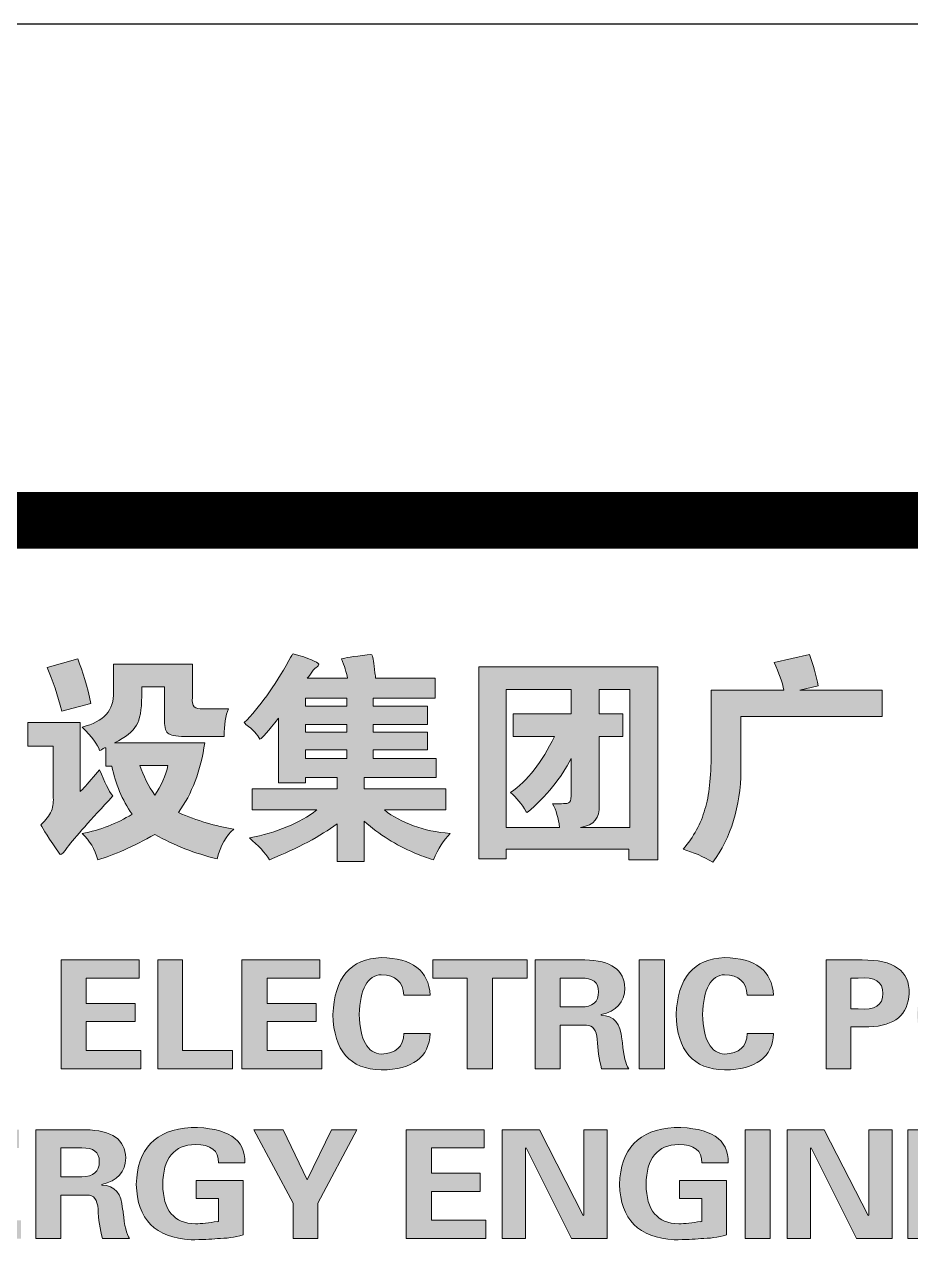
# Model space of a CAD drawing. Extents: x -59142 to 322364, y -122476 to 91021.
# Drawn here: x 11168 to 12419, y -118467 to -116751 of the extents above; entities that cross this region are included whole.
import ezdxf
from ezdxf.enums import TextEntityAlignment as Align

# ---------------------------------------------------------------- set-up
doc = ezdxf.new("R2010")
doc.units = 0
doc.header["$LTSCALE"] = 1000
doc.header["$MEASUREMENT"] = 0
doc.layers.add('Version', color=7, linetype='Continuous')
doc.styles.add('TK', font='GEDITXT.SHX', dxfattribs={"width": 0.85, "height": 3.5, "bigfont": 'DXT.SHX'})

# ---------------------------------------------------------------- blocks, each defined once
blk = doc.blocks.new('GEDI_TQ_2012')
at = {"color": 2, "const_width": 0.8}
blk.add_lwpolyline([(-180, 40), (0, 40)], dxfattribs=at)
blk = doc.blocks.new('GEDI_Version_2012')
at = {"layer": 'Version', "color": 2}
for p, q in [((0, 7), (-180, 7)), ((0, 0), (-180, 0))]:
    blk.add_line(p, q, dxfattribs=at)
blk = doc.blocks.new('LOGO_CEEC_2014')
h = blk.add_hatch(color=256)
edge = h.paths.add_edge_path(flags=16)
edge.add_spline(control_points=[(48.195, 8.539), (48.245, 8.391), (48.315, 8.251), (48.405, 8.12), (48.496, 8.251), (48.558, 8.391), (48.591, 8.539), (48.591, 8.539), (48.195, 8.539), (48.195, 8.539)], knot_values=[0, 0, 0, 0, 1, 1, 1, 2, 2, 2, 3, 3, 3, 3], degree=3, periodic=0)
edge = h.paths.add_edge_path()
edge.add_spline(control_points=[(47.713, 8.527), (47.713, 8.527), (47.713, 8.786), (47.713, 8.786), (47.713, 8.794), (47.692, 8.786), (47.651, 8.761), (47.659, 8.761), (47.651, 8.757), (47.626, 8.749), (47.601, 8.831), (47.519, 8.942), (47.379, 9.081), (47.684, 9.155), (47.832, 9.319), (47.824, 9.574), (47.824, 9.574), (47.824, 9.968), (47.824, 9.968), (47.824, 9.968), (48.938, 9.968), (48.938, 9.968), (48.938, 9.968), (48.938, 9.5), (48.938, 9.5), (48.921, 9.377), (48.97, 9.324), (49.086, 9.34), (49.086, 9.34), (49.445, 9.34), (49.445, 9.34), (49.403, 9.242), (49.383, 9.11), (49.383, 8.946), (49.383, 8.946), (48.876, 8.946), (48.876, 8.946), (48.735, 8.946), (48.645, 8.958), (48.603, 8.983), (48.562, 9.007), (48.541, 9.069), (48.541, 9.168), (48.541, 9.168), (48.541, 9.648), (48.541, 9.648), (48.541, 9.648), (48.22, 9.648), (48.22, 9.648), (48.22, 9.648), (48.22, 9.512), (48.22, 9.512), (48.22, 9.324), (48.195, 9.188), (48.146, 9.106), (48.096, 9.015), (47.993, 8.934), (47.836, 8.86), (47.836, 8.86), (49.111, 8.86), (49.111, 8.86), (49.053, 8.465), (48.929, 8.137), (48.739, 7.874), (49.003, 7.759), (49.263, 7.681), (49.519, 7.64), (49.412, 7.549), (49.333, 7.41), (49.284, 7.221), (48.97, 7.295), (48.678, 7.41), (48.405, 7.566), (48.1, 7.393), (47.832, 7.274), (47.601, 7.208), (47.56, 7.356), (47.486, 7.479), (47.379, 7.578), (47.634, 7.627), (47.869, 7.718), (48.084, 7.849), (47.944, 8.054), (47.849, 8.28), (47.799, 8.527), (47.799, 8.527), (47.713, 8.527), (47.713, 8.527)], knot_values=[0, 0, 0, 0, 1, 1, 1, 2, 2, 2, 3, 3, 3, 4, 4, 4, 5, 5, 5, 6, 6, 6, 7, 7, 7, 8, 8, 8, 9, 9, 9, 10, 10, 10, 11, 11, 11, 12, 12, 12, 13, 13, 13, 14, 14, 14, 15, 15, 15, 16, 16, 16, 17, 17, 17, 18, 18, 18, 19, 19, 19, 20, 20, 20, 21, 21, 21, 22, 22, 22, 23, 23, 23, 24, 24, 24, 25, 25, 25, 26, 26, 26, 27, 27, 27, 28, 28, 28, 29, 29, 29, 29], degree=3, periodic=0)
edge = h.paths.add_edge_path()
edge.add_spline(control_points=[(47.317, 10.042), (47.391, 9.862), (47.453, 9.652), (47.502, 9.414), (47.502, 9.414), (47.094, 9.303), (47.094, 9.303), (47.036, 9.533), (46.966, 9.738), (46.884, 9.919), (46.884, 9.919), (47.317, 10.042), (47.317, 10.042)], knot_values=[0, 0, 0, 0, 1, 1, 1, 2, 2, 2, 3, 3, 3, 4, 4, 4, 4], degree=3, periodic=0)
edge = h.paths.add_edge_path()
edge.add_spline(control_points=[(46.97, 8.81), (46.97, 8.81), (46.612, 8.81), (46.612, 8.81), (46.612, 8.81), (46.612, 9.143), (46.612, 9.143), (46.612, 9.143), (47.354, 9.143), (47.354, 9.143), (47.354, 9.143), (47.354, 8.17), (47.354, 8.17), (47.387, 8.202), (47.449, 8.272), (47.539, 8.379), (47.539, 8.379), (47.626, 8.478), (47.626, 8.478), (47.692, 8.305), (47.754, 8.182), (47.812, 8.108), (47.498, 7.771), (47.284, 7.529), (47.168, 7.381), (47.127, 7.315), (47.094, 7.282), (47.069, 7.282), (46.913, 7.504), (46.822, 7.644), (46.797, 7.701), (46.797, 7.701), (46.81, 7.714), (46.81, 7.714), (46.867, 7.763), (46.913, 7.825), (46.946, 7.898), (46.97, 7.964), (46.979, 8.034), (46.97, 8.108), (46.97, 8.108), (46.97, 8.81), (46.97, 8.81)], knot_values=[0, 0, 0, 0, 1, 1, 1, 2, 2, 2, 3, 3, 3, 4, 4, 4, 5, 5, 5, 6, 6, 6, 7, 7, 7, 8, 8, 8, 9, 9, 9, 10, 10, 10, 11, 11, 11, 12, 12, 12, 13, 13, 13, 14, 14, 14, 14], degree=3, periodic=0)
h = blk.add_hatch(color=256)
h.paths.add_polyline_path([(50.532, 8.638), (51.114, 8.638), (51.114, 8.761), (50.532, 8.761)], flags=16)
h.paths.add_polyline_path([(51.114, 9.118), (50.532, 9.118), (50.532, 9.007), (51.114, 9.007)], flags=16)
h.paths.add_polyline_path([(51.114, 9.377), (51.114, 9.488), (50.532, 9.488), (50.532, 9.377)], flags=16)
edge = h.paths.add_edge_path()
edge.add_spline(control_points=[(51.126, 9.771), (51.109, 9.853), (51.08, 9.944), (51.039, 10.042), (51.048, 10.051), (51.146, 10.067), (51.336, 10.092), (51.435, 10.108), (51.48, 10.108), (51.472, 10.092), (51.489, 10.067), (51.501, 9.985), (51.509, 9.845), (51.518, 9.812), (51.522, 9.788), (51.522, 9.771), (51.522, 9.771), (52.363, 9.771), (52.363, 9.771), (52.363, 9.771), (52.363, 9.488), (52.363, 9.488), (52.363, 9.488), (51.485, 9.488), (51.485, 9.488), (51.485, 9.488), (51.485, 9.377), (51.485, 9.377), (51.485, 9.377), (52.252, 9.377), (52.252, 9.377), (52.252, 9.377), (52.252, 9.118), (52.252, 9.118), (52.252, 9.118), (51.485, 9.118), (51.485, 9.118), (51.485, 9.118), (51.485, 9.007), (51.485, 9.007), (51.485, 9.007), (52.252, 9.007), (52.252, 9.007), (52.252, 9.007), (52.252, 8.761), (52.252, 8.761), (52.252, 8.761), (51.485, 8.761), (51.485, 8.761), (51.485, 8.761), (51.485, 8.638), (51.485, 8.638), (51.485, 8.638), (52.376, 8.638), (52.376, 8.638), (52.376, 8.638), (52.376, 8.367), (52.376, 8.367), (52.376, 8.367), (51.361, 8.367), (51.361, 8.367), (51.361, 8.367), (51.361, 8.207), (51.361, 8.207), (51.361, 8.207), (52.512, 8.207), (52.512, 8.207), (52.512, 8.207), (52.512, 7.911), (52.512, 7.911), (52.512, 7.911), (51.645, 7.911), (51.645, 7.911), (51.885, 7.722), (52.194, 7.611), (52.574, 7.578), (52.483, 7.488), (52.404, 7.364), (52.338, 7.208), (52.247, 7.233), (52.157, 7.266), (52.066, 7.307), (51.811, 7.414), (51.575, 7.561), (51.361, 7.751), (51.361, 7.751), (51.361, 7.184), (51.361, 7.184), (51.361, 7.184), (50.977, 7.184), (50.977, 7.184), (50.977, 7.184), (50.977, 7.714), (50.977, 7.714), (50.746, 7.541), (50.429, 7.373), (50.025, 7.208), (49.959, 7.307), (49.864, 7.41), (49.74, 7.516), (50.128, 7.59), (50.446, 7.722), (50.693, 7.911), (50.693, 7.911), (49.778, 7.911), (49.778, 7.911), (49.778, 7.911), (49.778, 8.207), (49.778, 8.207), (49.778, 8.207), (50.977, 8.207), (50.977, 8.207), (50.977, 8.207), (50.977, 8.367), (50.977, 8.367), (50.977, 8.367), (50.532, 8.367), (50.532, 8.367), (50.532, 8.367), (50.532, 8.293), (50.532, 8.293), (50.532, 8.293), (50.149, 8.293), (50.149, 8.293), (50.149, 8.293), (50.149, 9.205), (50.149, 9.205), (50.008, 9.024), (49.922, 8.925), (49.889, 8.909), (49.856, 8.974), (49.79, 9.044), (49.691, 9.118), (49.683, 9.126), (49.674, 9.135), (49.666, 9.143), (49.881, 9.356), (50.091, 9.648), (50.297, 10.018), (50.33, 10.083), (50.351, 10.116), (50.359, 10.116), (50.582, 10.051), (50.701, 10.001), (50.718, 9.968), (50.718, 9.952), (50.705, 9.936), (50.681, 9.919), (50.656, 9.903), (50.639, 9.886), (50.631, 9.87), (50.606, 9.829), (50.582, 9.796), (50.557, 9.771), (50.557, 9.771), (51.126, 9.771), (51.126, 9.771)], knot_values=[0, 0, 0, 0, 1, 1, 1, 2, 2, 2, 3, 3, 3, 4, 4, 4, 5, 5, 5, 6, 6, 6, 7, 7, 7, 8, 8, 8, 9, 9, 9, 10, 10, 10, 11, 11, 11, 12, 12, 12, 13, 13, 13, 14, 14, 14, 15, 15, 15, 16, 16, 16, 17, 17, 17, 18, 18, 18, 19, 19, 19, 20, 20, 20, 21, 21, 21, 22, 22, 22, 23, 23, 23, 24, 24, 24, 25, 25, 25, 26, 26, 26, 27, 27, 27, 28, 28, 28, 29, 29, 29, 30, 30, 30, 31, 31, 31, 32, 32, 32, 33, 33, 33, 34, 34, 34, 35, 35, 35, 36, 36, 36, 37, 37, 37, 38, 38, 38, 39, 39, 39, 40, 40, 40, 41, 41, 41, 42, 42, 42, 43, 43, 43, 44, 44, 44, 45, 45, 45, 46, 46, 46, 47, 47, 47, 48, 48, 48, 49, 49, 49, 50, 50, 50, 51, 51, 51, 52, 52, 52, 52], degree=3, periodic=0)
h = blk.add_hatch(color=256)
edge = h.paths.add_edge_path()
edge.add_spline(control_points=[(57.643, 10.104), (57.701, 9.956), (57.742, 9.808), (57.766, 9.66), (57.766, 9.66), (57.507, 9.599), (57.507, 9.599), (57.507, 9.599), (58.67, 9.599), (58.67, 9.599), (58.67, 9.599), (58.67, 9.229), (58.67, 9.229), (58.67, 9.229), (56.678, 9.229), (56.678, 9.229), (56.678, 9.229), (56.678, 8.465), (56.678, 8.465), (56.67, 7.956), (56.538, 7.524), (56.282, 7.171), (56.142, 7.254), (56.002, 7.315), (55.861, 7.356), (56.01, 7.529), (56.113, 7.718), (56.17, 7.923), (56.228, 8.112), (56.257, 8.371), (56.257, 8.699), (56.257, 8.699), (56.257, 9.599), (56.257, 9.599), (56.257, 9.599), (57.284, 9.599), (57.284, 9.599), (57.259, 9.714), (57.214, 9.845), (57.148, 9.993), (57.148, 9.993), (57.643, 10.104), (57.643, 10.104)], knot_values=[0, 0, 0, 0, 1, 1, 1, 2, 2, 2, 3, 3, 3, 4, 4, 4, 5, 5, 5, 6, 6, 6, 7, 7, 7, 8, 8, 8, 9, 9, 9, 10, 10, 10, 11, 11, 11, 12, 12, 12, 13, 13, 13, 14, 14, 14, 14], degree=3, periodic=0)
h = blk.add_hatch(color=256)
edge = h.paths.add_edge_path(flags=16)
edge.add_spline(control_points=[(54.675, 9.611), (54.675, 9.611), (54.675, 9.266), (54.675, 9.266), (54.675, 9.266), (55.009, 9.266), (55.009, 9.266), (55.009, 9.266), (55.009, 8.946), (55.009, 8.946), (55.009, 8.946), (54.675, 8.946), (54.675, 8.946), (54.675, 8.946), (54.675, 7.972), (54.675, 7.972), (54.691, 7.8), (54.605, 7.697), (54.415, 7.664), (54.415, 7.664), (55.108, 7.664), (55.108, 7.664), (55.108, 7.664), (55.108, 9.611), (55.108, 9.611), (55.108, 9.611), (54.675, 9.611), (54.675, 9.611)], knot_values=[0, 0, 0, 0, 1, 1, 1, 2, 2, 2, 3, 3, 3, 4, 4, 4, 5, 5, 5, 6, 6, 6, 7, 7, 7, 8, 8, 8, 9, 9, 9, 9], degree=3, periodic=0)
edge = h.paths.add_edge_path(flags=16)
edge.add_spline(control_points=[(54.279, 9.266), (54.279, 9.266), (54.279, 9.611), (54.279, 9.611), (54.279, 9.611), (53.364, 9.611), (53.364, 9.611), (53.364, 9.611), (53.364, 7.664), (53.364, 7.664), (53.364, 7.664), (54.118, 7.664), (54.118, 7.664), (54.102, 7.796), (54.069, 7.906), (54.019, 7.997), (54.151, 7.997), (54.226, 8.001), (54.242, 8.009), (54.267, 8.017), (54.279, 8.05), (54.279, 8.108), (54.279, 8.108), (54.279, 8.638), (54.279, 8.638), (54.139, 8.359), (53.933, 8.104), (53.661, 7.874), (53.661, 7.874), (53.648, 7.886), (53.648, 7.886), (53.582, 7.993), (53.508, 8.083), (53.426, 8.157), (53.665, 8.322), (53.871, 8.584), (54.044, 8.946), (54.044, 8.946), (53.463, 8.946), (53.463, 8.946), (53.463, 8.946), (53.463, 9.266), (53.463, 9.266), (53.463, 9.266), (54.279, 9.266), (54.279, 9.266)], knot_values=[0, 0, 0, 0, 1, 1, 1, 2, 2, 2, 3, 3, 3, 4, 4, 4, 5, 5, 5, 6, 6, 6, 7, 7, 7, 8, 8, 8, 9, 9, 9, 10, 10, 10, 11, 11, 11, 12, 12, 12, 13, 13, 13, 14, 14, 14, 15, 15, 15, 15], degree=3, periodic=0)
h.paths.add_polyline_path([(52.98, 9.931), (55.504, 9.931), (55.504, 7.208), (55.096, 7.208), (55.096, 7.356), (53.364, 7.356), (53.364, 7.221), (52.98, 7.221)])
h = blk.add_hatch(color=256)
edge = h.paths.add_edge_path()
edge.add_spline(control_points=[(56.766, 5.295), (56.754, 5.483), (56.648, 5.58), (56.447, 5.585), (56.252, 5.574), (56.148, 5.386), (56.137, 5.021), (56.148, 4.661), (56.252, 4.476), (56.447, 4.465), (56.654, 4.471), (56.76, 4.567), (56.766, 4.756), (56.766, 4.756), (57.139, 4.756), (57.139, 4.756), (57.121, 4.418), (56.89, 4.247), (56.447, 4.241), (56.004, 4.252), (55.776, 4.512), (55.764, 5.021), (55.782, 5.541), (56.009, 5.809), (56.447, 5.826), (56.884, 5.82), (57.115, 5.643), (57.139, 5.295), (57.139, 5.295), (56.766, 5.295), (56.766, 5.295)], knot_values=[0, 0, 0, 0, 1, 1, 1, 2, 2, 2, 3, 3, 3, 4, 4, 4, 5, 5, 5, 6, 6, 6, 7, 7, 7, 8, 8, 8, 9, 9, 9, 10, 10, 10, 10], degree=3, periodic=0)
h.paths.add_polyline_path([(55.597, 4.258), (55.242, 4.258), (55.242, 5.793), (55.597, 5.793)])
edge = h.paths.add_edge_path(flags=16)
edge.add_spline(control_points=[(54.126, 5.129), (54.126, 5.129), (54.419, 5.129), (54.419, 5.129), (54.584, 5.129), (54.667, 5.201), (54.667, 5.345), (54.667, 5.478), (54.584, 5.541), (54.419, 5.536), (54.419, 5.536), (54.126, 5.536), (54.126, 5.536), (54.126, 5.536), (54.126, 5.129), (54.126, 5.129)], knot_values=[0, 0, 0, 0, 1, 1, 1, 2, 2, 2, 3, 3, 3, 4, 4, 4, 5, 5, 5, 5], degree=3, periodic=0)
edge = h.paths.add_edge_path()
edge.add_spline(control_points=[(54.126, 4.258), (54.126, 4.258), (53.772, 4.258), (53.772, 4.258), (53.772, 4.258), (53.772, 5.793), (53.772, 5.793), (53.772, 5.793), (54.472, 5.793), (54.472, 5.793), (54.844, 5.787), (55.033, 5.654), (55.039, 5.395), (55.033, 5.195), (54.921, 5.071), (54.703, 5.021), (54.703, 5.021), (54.703, 5.013), (54.703, 5.013), (54.886, 5.007), (54.983, 4.894), (54.995, 4.673), (55.001, 4.651), (55.004, 4.634), (55.004, 4.623), (55.022, 4.44), (55.051, 4.319), (55.093, 4.258), (55.093, 4.258), (54.711, 4.258), (54.711, 4.258), (54.676, 4.391), (54.655, 4.529), (54.649, 4.673), (54.637, 4.805), (54.587, 4.872), (54.499, 4.872), (54.499, 4.872), (54.126, 4.872), (54.126, 4.872), (54.126, 4.872), (54.126, 4.258), (54.126, 4.258)], knot_values=[0, 0, 0, 0, 1, 1, 1, 2, 2, 2, 3, 3, 3, 4, 4, 4, 5, 5, 5, 6, 6, 6, 7, 7, 7, 8, 8, 8, 9, 9, 9, 10, 10, 10, 11, 11, 11, 12, 12, 12, 13, 13, 13, 14, 14, 14, 14], degree=3, periodic=0)
h.paths.add_polyline_path([(52.328, 5.793), (53.658, 5.793), (53.658, 5.536), (53.17, 5.536), (53.17, 4.258), (52.815, 4.258), (52.815, 5.536), (52.328, 5.536)])
edge = h.paths.add_edge_path()
edge.add_spline(control_points=[(51.921, 5.295), (51.909, 5.483), (51.803, 5.58), (51.602, 5.585), (51.407, 5.574), (51.303, 5.386), (51.291, 5.021), (51.303, 4.661), (51.407, 4.476), (51.602, 4.465), (51.808, 4.471), (51.915, 4.567), (51.921, 4.756), (51.921, 4.756), (52.293, 4.756), (52.293, 4.756), (52.275, 4.418), (52.045, 4.247), (51.602, 4.241), (51.158, 4.252), (50.931, 4.512), (50.919, 5.021), (50.937, 5.541), (51.164, 5.809), (51.602, 5.826), (52.039, 5.82), (52.27, 5.643), (52.293, 5.295), (52.293, 5.295), (51.921, 5.295), (51.921, 5.295)], knot_values=[0, 0, 0, 0, 1, 1, 1, 2, 2, 2, 3, 3, 3, 4, 4, 4, 5, 5, 5, 6, 6, 6, 7, 7, 7, 8, 8, 8, 9, 9, 9, 10, 10, 10, 10], degree=3, periodic=0)
h.paths.add_polyline_path([(49.635, 5.793), (50.734, 5.793), (50.734, 5.536), (49.989, 5.536), (49.989, 5.179), (50.681, 5.179), (50.681, 4.922), (49.989, 4.922), (49.989, 4.515), (50.761, 4.515), (50.761, 4.258), (49.635, 4.258)])
h.paths.add_polyline_path([(48.448, 4.258), (48.448, 5.793), (48.794, 5.793), (48.794, 4.515), (49.503, 4.515), (49.503, 4.258)])
h.paths.add_polyline_path([(47.084, 5.793), (48.183, 5.793), (48.183, 5.536), (47.438, 5.536), (47.438, 5.179), (48.13, 5.179), (48.13, 4.922), (47.438, 4.922), (47.438, 4.515), (48.21, 4.515), (48.21, 4.258), (47.084, 4.258)])
h = blk.add_hatch(color=256)
edge = h.paths.add_edge_path(flags=16)
edge.add_spline(control_points=[(64.836, 5.129), (64.836, 5.129), (65.129, 5.129), (65.129, 5.129), (65.294, 5.129), (65.377, 5.201), (65.377, 5.345), (65.377, 5.478), (65.294, 5.541), (65.129, 5.536), (65.129, 5.536), (64.836, 5.536), (64.836, 5.536), (64.836, 5.536), (64.836, 5.129), (64.836, 5.129)], knot_values=[0, 0, 0, 0, 1, 1, 1, 2, 2, 2, 3, 3, 3, 4, 4, 4, 5, 5, 5, 5], degree=3, periodic=0)
edge = h.paths.add_edge_path()
edge.add_spline(control_points=[(64.836, 4.258), (64.836, 4.258), (64.482, 4.258), (64.482, 4.258), (64.482, 4.258), (64.482, 5.793), (64.482, 5.793), (64.482, 5.793), (65.182, 5.793), (65.182, 5.793), (65.554, 5.787), (65.743, 5.654), (65.749, 5.395), (65.743, 5.195), (65.631, 5.071), (65.412, 5.021), (65.412, 5.021), (65.412, 5.013), (65.412, 5.013), (65.595, 5.007), (65.693, 4.894), (65.705, 4.673), (65.711, 4.651), (65.714, 4.634), (65.714, 4.623), (65.732, 4.44), (65.761, 4.319), (65.803, 4.258), (65.803, 4.258), (65.421, 4.258), (65.421, 4.258), (65.386, 4.391), (65.365, 4.529), (65.359, 4.673), (65.347, 4.805), (65.297, 4.872), (65.209, 4.872), (65.209, 4.872), (64.836, 4.872), (64.836, 4.872), (64.836, 4.872), (64.836, 4.258), (64.836, 4.258)], knot_values=[0, 0, 0, 0, 1, 1, 1, 2, 2, 2, 3, 3, 3, 4, 4, 4, 5, 5, 5, 6, 6, 6, 7, 7, 7, 8, 8, 8, 9, 9, 9, 10, 10, 10, 11, 11, 11, 12, 12, 12, 13, 13, 13, 14, 14, 14, 14], degree=3, periodic=0)
h.paths.add_polyline_path([(63.144, 5.793), (64.243, 5.793), (64.243, 5.536), (63.499, 5.536), (63.499, 5.179), (64.19, 5.179), (64.19, 4.922), (63.499, 4.922), (63.499, 4.515), (64.27, 4.515), (64.27, 4.258), (63.144, 4.258)])
h.paths.add_polyline_path([(61.744, 5.793), (62.143, 5.793), (62.427, 4.64), (62.436, 4.64), (62.702, 5.793), (63.03, 5.793), (62.613, 4.258), (62.223, 4.258), (61.931, 5.428), (61.611, 4.258), (61.212, 4.258), (60.814, 5.793), (61.177, 5.793), (61.425, 4.64)])
edge = h.paths.add_edge_path(flags=16)
edge.add_spline(control_points=[(59.538, 5.021), (59.538, 4.651), (59.677, 4.465), (59.955, 4.465), (60.226, 4.465), (60.362, 4.651), (60.362, 5.021), (60.362, 5.397), (60.226, 5.585), (59.955, 5.585), (59.677, 5.585), (59.538, 5.397), (59.538, 5.021)], knot_values=[0, 0, 0, 0, 1, 1, 1, 2, 2, 2, 3, 3, 3, 4, 4, 4, 4], degree=3, periodic=0)
edge = h.paths.add_edge_path()
edge.add_spline(control_points=[(59.166, 5.021), (59.183, 5.547), (59.446, 5.815), (59.955, 5.826), (60.457, 5.815), (60.717, 5.547), (60.735, 5.021), (60.717, 4.512), (60.457, 4.252), (59.955, 4.241), (59.44, 4.252), (59.177, 4.512), (59.166, 5.021)], knot_values=[0, 0, 0, 0, 1, 1, 1, 2, 2, 2, 3, 3, 3, 4, 4, 4, 4], degree=3, periodic=0)
edge = h.paths.add_edge_path(flags=16)
edge.add_spline(control_points=[(58.227, 5.104), (58.25, 5.104), (58.286, 5.104), (58.333, 5.104), (58.57, 5.082), (58.685, 5.154), (58.679, 5.32), (58.685, 5.486), (58.57, 5.558), (58.333, 5.536), (58.286, 5.536), (58.25, 5.536), (58.227, 5.536), (58.227, 5.536), (58.227, 5.104), (58.227, 5.104)], knot_values=[0, 0, 0, 0, 1, 1, 1, 2, 2, 2, 3, 3, 3, 4, 4, 4, 5, 5, 5, 5], degree=3, periodic=0)
edge = h.paths.add_edge_path()
edge.add_spline(control_points=[(57.881, 4.258), (57.881, 4.258), (57.881, 5.793), (57.881, 5.793), (57.881, 5.793), (58.386, 5.793), (58.386, 5.793), (58.835, 5.798), (59.057, 5.641), (59.051, 5.32), (59.039, 5.021), (58.85, 4.863), (58.484, 4.847), (58.484, 4.847), (58.227, 4.847), (58.227, 4.847), (58.227, 4.847), (58.227, 4.258), (58.227, 4.258), (58.227, 4.258), (57.881, 4.258), (57.881, 4.258)], knot_values=[0, 0, 0, 0, 1, 1, 1, 2, 2, 2, 3, 3, 3, 4, 4, 4, 5, 5, 5, 6, 6, 6, 7, 7, 7, 7], degree=3, periodic=0)
h = blk.add_hatch(color=256)
h.paths.add_polyline_path([(50.36, 2.359), (49.801, 3.396), (50.218, 3.396), (50.555, 2.691), (50.9, 3.396), (51.255, 3.396), (50.705, 2.359), (50.705, 1.861), (50.36, 1.861)])
edge = h.paths.add_edge_path()
edge.add_spline(control_points=[(48.987, 2.425), (48.987, 2.425), (48.987, 2.682), (48.987, 2.682), (48.987, 2.682), (49.652, 2.682), (49.652, 2.682), (49.652, 2.682), (49.652, 1.911), (49.652, 1.911), (49.533, 1.878), (49.412, 1.861), (49.288, 1.861), (49.194, 1.85), (49.069, 1.844), (48.916, 1.844), (48.413, 1.872), (48.156, 2.132), (48.144, 2.624), (48.156, 3.128), (48.413, 3.396), (48.916, 3.429), (49.43, 3.429), (49.684, 3.263), (49.678, 2.931), (49.678, 2.931), (49.306, 2.931), (49.306, 2.931), (49.306, 3.103), (49.196, 3.189), (48.978, 3.189), (48.676, 3.183), (48.522, 2.995), (48.517, 2.624), (48.522, 2.259), (48.676, 2.074), (48.978, 2.069), (49.066, 2.069), (49.17, 2.08), (49.288, 2.102), (49.282, 2.096), (49.288, 2.096), (49.306, 2.102), (49.306, 2.102), (49.306, 2.425), (49.306, 2.425), (49.306, 2.425), (48.987, 2.425), (48.987, 2.425)], knot_values=[0, 0, 0, 0, 1, 1, 1, 2, 2, 2, 3, 3, 3, 4, 4, 4, 5, 5, 5, 6, 6, 6, 7, 7, 7, 8, 8, 8, 9, 9, 9, 10, 10, 10, 11, 11, 11, 12, 12, 12, 13, 13, 13, 14, 14, 14, 15, 15, 15, 16, 16, 16, 16], degree=3, periodic=0)
edge = h.paths.add_edge_path(flags=16)
edge.add_spline(control_points=[(47.081, 2.732), (47.081, 2.732), (47.374, 2.732), (47.374, 2.732), (47.539, 2.732), (47.622, 2.804), (47.622, 2.948), (47.622, 3.081), (47.539, 3.144), (47.374, 3.139), (47.374, 3.139), (47.081, 3.139), (47.081, 3.139), (47.081, 3.139), (47.081, 2.732), (47.081, 2.732)], knot_values=[0, 0, 0, 0, 1, 1, 1, 2, 2, 2, 3, 3, 3, 4, 4, 4, 5, 5, 5, 5], degree=3, periodic=0)
edge = h.paths.add_edge_path()
edge.add_spline(control_points=[(47.081, 1.861), (47.081, 1.861), (46.727, 1.861), (46.727, 1.861), (46.727, 1.861), (46.727, 3.396), (46.727, 3.396), (46.727, 3.396), (47.427, 3.396), (47.427, 3.396), (47.8, 3.39), (47.989, 3.258), (47.995, 2.998), (47.989, 2.799), (47.876, 2.674), (47.658, 2.624), (47.658, 2.624), (47.658, 2.616), (47.658, 2.616), (47.841, 2.611), (47.938, 2.497), (47.95, 2.276), (47.956, 2.254), (47.959, 2.237), (47.959, 2.226), (47.977, 2.044), (48.006, 1.922), (48.048, 1.861), (48.048, 1.861), (47.667, 1.861), (47.667, 1.861), (47.631, 1.994), (47.61, 2.132), (47.605, 2.276), (47.593, 2.409), (47.543, 2.475), (47.454, 2.475), (47.454, 2.475), (47.081, 2.475), (47.081, 2.475), (47.081, 2.475), (47.081, 1.861), (47.081, 1.861)], knot_values=[0, 0, 0, 0, 1, 1, 1, 2, 2, 2, 3, 3, 3, 4, 4, 4, 5, 5, 5, 6, 6, 6, 7, 7, 7, 8, 8, 8, 9, 9, 9, 10, 10, 10, 11, 11, 11, 12, 12, 12, 13, 13, 13, 14, 14, 14, 14], degree=3, periodic=0)
h.paths.add_polyline_path([(45.389, 3.396), (46.488, 3.396), (46.488, 3.139), (45.744, 3.139), (45.744, 2.782), (46.435, 2.782), (46.435, 2.525), (45.744, 2.525), (45.744, 2.118), (46.515, 2.118), (46.515, 1.861), (45.389, 1.861)])
h.paths.add_polyline_path([(44.663, 1.861), (44.025, 3.139), (44.016, 3.131), (44.016, 1.861), (43.688, 1.861), (43.688, 3.396), (44.211, 3.396), (44.832, 2.185), (44.841, 2.193), (44.841, 3.396), (45.169, 3.396), (45.169, 1.861)])
h.paths.add_polyline_path([(42.333, 3.396), (43.432, 3.396), (43.432, 3.139), (42.687, 3.139), (42.687, 2.782), (43.379, 2.782), (43.379, 2.525), (42.687, 2.525), (42.687, 2.118), (43.459, 2.118), (43.459, 1.861), (42.333, 1.861)])
h = blk.add_hatch(color=256)
edge = h.paths.add_edge_path()
edge.add_spline(control_points=[(66.269, 2.425), (66.269, 2.425), (66.269, 2.682), (66.269, 2.682), (66.269, 2.682), (66.934, 2.682), (66.934, 2.682), (66.934, 2.682), (66.934, 1.911), (66.934, 1.911), (66.816, 1.878), (66.695, 1.861), (66.571, 1.861), (66.476, 1.85), (66.352, 1.844), (66.199, 1.844), (65.696, 1.872), (65.439, 2.132), (65.427, 2.624), (65.439, 3.128), (65.696, 3.396), (66.199, 3.429), (66.713, 3.429), (66.967, 3.263), (66.961, 2.931), (66.961, 2.931), (66.588, 2.931), (66.588, 2.931), (66.588, 3.103), (66.479, 3.189), (66.26, 3.189), (65.959, 3.183), (65.805, 2.995), (65.8, 2.624), (65.805, 2.259), (65.959, 2.074), (66.26, 2.069), (66.349, 2.069), (66.452, 2.08), (66.571, 2.102), (66.565, 2.096), (66.571, 2.096), (66.588, 2.102), (66.588, 2.102), (66.588, 2.425), (66.588, 2.425), (66.588, 2.425), (66.269, 2.425), (66.269, 2.425)], knot_values=[0, 0, 0, 0, 1, 1, 1, 2, 2, 2, 3, 3, 3, 4, 4, 4, 5, 5, 5, 6, 6, 6, 7, 7, 7, 8, 8, 8, 9, 9, 9, 10, 10, 10, 11, 11, 11, 12, 12, 12, 13, 13, 13, 14, 14, 14, 15, 15, 15, 16, 16, 16, 16], degree=3, periodic=0)
h.paths.add_polyline_path([(64.745, 1.861), (64.107, 3.139), (64.098, 3.131), (64.098, 1.861), (63.77, 1.861), (63.77, 3.396), (64.293, 3.396), (64.914, 2.185), (64.923, 2.193), (64.923, 3.396), (65.251, 3.396), (65.251, 1.861)])
h.paths.add_polyline_path([(63.532, 1.861), (63.177, 1.861), (63.177, 3.396), (63.532, 3.396)])
edge = h.paths.add_edge_path(flags=16)
edge.add_spline(control_points=[(62.061, 2.732), (62.061, 2.732), (62.354, 2.732), (62.354, 2.732), (62.519, 2.732), (62.602, 2.804), (62.602, 2.948), (62.602, 3.081), (62.519, 3.144), (62.354, 3.139), (62.354, 3.139), (62.061, 3.139), (62.061, 3.139), (62.061, 3.139), (62.061, 2.732), (62.061, 2.732)], knot_values=[0, 0, 0, 0, 1, 1, 1, 2, 2, 2, 3, 3, 3, 4, 4, 4, 5, 5, 5, 5], degree=3, periodic=0)
edge = h.paths.add_edge_path()
edge.add_spline(control_points=[(62.061, 1.861), (62.061, 1.861), (61.707, 1.861), (61.707, 1.861), (61.707, 1.861), (61.707, 3.396), (61.707, 3.396), (61.707, 3.396), (62.407, 3.396), (62.407, 3.396), (62.779, 3.39), (62.968, 3.258), (62.974, 2.998), (62.968, 2.799), (62.856, 2.674), (62.638, 2.624), (62.638, 2.624), (62.638, 2.616), (62.638, 2.616), (62.821, 2.611), (62.918, 2.497), (62.93, 2.276), (62.936, 2.254), (62.939, 2.237), (62.939, 2.226), (62.957, 2.044), (62.986, 1.922), (63.028, 1.861), (63.028, 1.861), (62.647, 1.861), (62.647, 1.861), (62.611, 1.994), (62.59, 2.132), (62.584, 2.276), (62.572, 2.409), (62.522, 2.475), (62.434, 2.475), (62.434, 2.475), (62.061, 2.475), (62.061, 2.475), (62.061, 2.475), (62.061, 1.861), (62.061, 1.861)], knot_values=[0, 0, 0, 0, 1, 1, 1, 2, 2, 2, 3, 3, 3, 4, 4, 4, 5, 5, 5, 6, 6, 6, 7, 7, 7, 8, 8, 8, 9, 9, 9, 10, 10, 10, 11, 11, 11, 12, 12, 12, 13, 13, 13, 14, 14, 14, 14], degree=3, periodic=0)
h.paths.add_polyline_path([(60.369, 3.396), (61.468, 3.396), (61.468, 3.139), (60.724, 3.139), (60.724, 2.782), (61.415, 2.782), (61.415, 2.525), (60.724, 2.525), (60.724, 2.118), (61.495, 2.118), (61.495, 1.861), (60.369, 1.861)])
h.paths.add_polyline_path([(59.031, 3.396), (60.131, 3.396), (60.131, 3.139), (59.386, 3.139), (59.386, 2.782), (60.077, 2.782), (60.077, 2.525), (59.386, 2.525), (59.386, 2.118), (60.157, 2.118), (60.157, 1.861), (59.031, 1.861)])
h.paths.add_polyline_path([(58.306, 1.861), (57.667, 3.139), (57.658, 3.131), (57.658, 1.861), (57.33, 1.861), (57.33, 3.396), (57.854, 3.396), (58.474, 2.185), (58.483, 2.193), (58.483, 3.396), (58.811, 3.396), (58.811, 1.861)])
h.paths.add_polyline_path([(57.092, 1.861), (56.738, 1.861), (56.738, 3.396), (57.092, 3.396)])
edge = h.paths.add_edge_path()
edge.add_spline(control_points=[(55.808, 2.425), (55.808, 2.425), (55.808, 2.682), (55.808, 2.682), (55.808, 2.682), (56.473, 2.682), (56.473, 2.682), (56.473, 2.682), (56.473, 1.911), (56.473, 1.911), (56.354, 1.878), (56.233, 1.861), (56.109, 1.861), (56.015, 1.85), (55.89, 1.844), (55.737, 1.844), (55.234, 1.872), (54.977, 2.132), (54.965, 2.624), (54.977, 3.128), (55.234, 3.396), (55.737, 3.429), (56.251, 3.429), (56.505, 3.263), (56.499, 2.931), (56.499, 2.931), (56.127, 2.931), (56.127, 2.931), (56.127, 3.103), (56.017, 3.189), (55.799, 3.189), (55.497, 3.183), (55.344, 2.995), (55.338, 2.624), (55.344, 2.259), (55.497, 2.074), (55.799, 2.069), (55.888, 2.069), (55.991, 2.08), (56.109, 2.102), (56.103, 2.096), (56.109, 2.096), (56.127, 2.102), (56.127, 2.102), (56.127, 2.425), (56.127, 2.425), (56.127, 2.425), (55.808, 2.425), (55.808, 2.425)], knot_values=[0, 0, 0, 0, 1, 1, 1, 2, 2, 2, 3, 3, 3, 4, 4, 4, 5, 5, 5, 6, 6, 6, 7, 7, 7, 8, 8, 8, 9, 9, 9, 10, 10, 10, 11, 11, 11, 12, 12, 12, 13, 13, 13, 14, 14, 14, 15, 15, 15, 16, 16, 16, 16], degree=3, periodic=0)
h.paths.add_polyline_path([(54.284, 1.861), (53.645, 3.139), (53.637, 3.131), (53.637, 1.861), (53.309, 1.861), (53.309, 3.396), (53.832, 3.396), (54.452, 2.185), (54.461, 2.193), (54.461, 3.396), (54.789, 3.396), (54.789, 1.861)])
h.paths.add_polyline_path([(51.953, 3.396), (53.053, 3.396), (53.053, 3.139), (52.308, 3.139), (52.308, 2.782), (52.999, 2.782), (52.999, 2.525), (52.308, 2.525), (52.308, 2.118), (53.079, 2.118), (53.079, 1.861), (51.953, 1.861)])
at = {"lineweight": 0}
for points in [[(52.98, 9.931), (55.504, 9.931), (55.504, 7.208), (55.096, 7.208), (55.096, 7.356), (53.364, 7.356), (53.364, 7.221), (52.98, 7.221), (52.98, 9.931)], [(51.114, 9.377), (51.114, 9.488), (50.532, 9.488), (50.532, 9.377), (51.114, 9.377)], [(51.114, 9.118), (50.532, 9.118), (50.532, 9.007), (51.114, 9.007), (51.114, 9.118)], [(50.532, 8.638), (51.114, 8.638), (51.114, 8.761), (50.532, 8.761), (50.532, 8.638)], [(47.084, 5.793), (48.183, 5.793), (48.183, 5.536), (47.438, 5.536), (47.438, 5.179), (48.13, 5.179), (48.13, 4.922), (47.438, 4.922), (47.438, 4.515), (48.21, 4.515), (48.21, 4.258), (47.084, 4.258), (47.084, 5.793)], [(48.448, 4.258), (48.448, 5.793), (48.794, 5.793), (48.794, 4.515), (49.503, 4.515), (49.503, 4.258), (48.448, 4.258)], [(49.635, 5.793), (50.734, 5.793), (50.734, 5.536), (49.989, 5.536), (49.989, 5.179), (50.681, 5.179), (50.681, 4.922), (49.989, 4.922), (49.989, 4.515), (50.761, 4.515), (50.761, 4.258), (49.635, 4.258), (49.635, 5.793)], [(52.328, 5.793), (53.658, 5.793), (53.658, 5.536), (53.17, 5.536), (53.17, 4.258), (52.815, 4.258), (52.815, 5.536), (52.328, 5.536), (52.328, 5.793)], [(55.597, 4.258), (55.242, 4.258), (55.242, 5.793), (55.597, 5.793), (55.597, 4.258)], [(50.36, 2.359), (49.801, 3.396), (50.218, 3.396), (50.555, 2.691), (50.9, 3.396), (51.255, 3.396), (50.705, 2.359), (50.705, 1.861), (50.36, 1.861), (50.36, 2.359)], [(51.953, 3.396), (53.053, 3.396), (53.053, 3.139), (52.308, 3.139), (52.308, 2.782), (52.999, 2.782), (52.999, 2.525), (52.308, 2.525), (52.308, 2.118), (53.079, 2.118), (53.079, 1.861), (51.953, 1.861), (51.953, 3.396)], [(54.284, 1.861), (53.645, 3.139), (53.637, 3.131), (53.637, 1.861), (53.309, 1.861), (53.309, 3.396), (53.832, 3.396), (54.452, 2.185), (54.461, 2.193), (54.461, 3.396), (54.789, 3.396), (54.789, 1.861), (54.284, 1.861)], [(57.092, 1.861), (56.738, 1.861), (56.738, 3.396), (57.092, 3.396), (57.092, 1.861)], [(58.306, 1.861), (57.667, 3.139), (57.658, 3.131), (57.658, 1.861), (57.33, 1.861), (57.33, 3.396), (57.854, 3.396), (58.474, 2.185), (58.483, 2.193), (58.483, 3.396), (58.811, 3.396), (58.811, 1.861), (58.306, 1.861)], [(59.031, 3.396), (60.131, 3.396), (60.131, 3.139), (59.386, 3.139), (59.386, 2.782), (60.077, 2.782), (60.077, 2.525), (59.386, 2.525), (59.386, 2.118), (60.157, 2.118), (60.157, 1.861), (59.031, 1.861), (59.031, 3.396)]]:
    blk.add_lwpolyline(points, dxfattribs=at)
for points, knots in [([(47.317, 10.042), (47.391, 9.862), (47.453, 9.652), (47.502, 9.414), (47.502, 9.414), (47.094, 9.303), (47.094, 9.303), (47.036, 9.533), (46.966, 9.738), (46.884, 9.919), (46.884, 9.919), (47.317, 10.042), (47.317, 10.042)], [0, 0, 0, 0, 1, 1, 1, 2, 2, 2, 3, 3, 3, 4, 4, 4, 4]), ([(47.713, 8.527), (47.713, 8.527), (47.713, 8.786), (47.713, 8.786), (47.713, 8.794), (47.692, 8.786), (47.651, 8.761), (47.659, 8.761), (47.651, 8.757), (47.626, 8.749), (47.601, 8.831), (47.519, 8.942), (47.379, 9.081), (47.684, 9.155), (47.832, 9.319), (47.824, 9.574), (47.824, 9.574), (47.824, 9.968), (47.824, 9.968), (47.824, 9.968), (48.938, 9.968), (48.938, 9.968), (48.938, 9.968), (48.938, 9.5), (48.938, 9.5), (48.921, 9.377), (48.97, 9.324), (49.086, 9.34), (49.086, 9.34), (49.445, 9.34), (49.445, 9.34), (49.403, 9.242), (49.383, 9.11), (49.383, 8.946), (49.383, 8.946), (48.876, 8.946), (48.876, 8.946), (48.735, 8.946), (48.645, 8.958), (48.603, 8.983), (48.562, 9.007), (48.541, 9.069), (48.541, 9.168), (48.541, 9.168), (48.541, 9.648), (48.541, 9.648), (48.541, 9.648), (48.22, 9.648), (48.22, 9.648), (48.22, 9.648), (48.22, 9.512), (48.22, 9.512), (48.22, 9.324), (48.195, 9.188), (48.146, 9.106), (48.096, 9.015), (47.993, 8.934), (47.836, 8.86), (47.836, 8.86), (49.111, 8.86), (49.111, 8.86), (49.053, 8.465), (48.929, 8.137), (48.739, 7.874), (49.003, 7.759), (49.263, 7.681), (49.519, 7.64), (49.412, 7.549), (49.333, 7.41), (49.284, 7.221), (48.97, 7.295), (48.678, 7.41), (48.405, 7.566), (48.1, 7.393), (47.832, 7.274), (47.601, 7.208), (47.56, 7.356), (47.486, 7.479), (47.379, 7.578), (47.634, 7.627), (47.869, 7.718), (48.084, 7.849), (47.944, 8.054), (47.849, 8.28), (47.799, 8.527), (47.799, 8.527), (47.713, 8.527), (47.713, 8.527)], [0, 0, 0, 0, 1, 1, 1, 2, 2, 2, 3, 3, 3, 4, 4, 4, 5, 5, 5, 6, 6, 6, 7, 7, 7, 8, 8, 8, 9, 9, 9, 10, 10, 10, 11, 11, 11, 12, 12, 12, 13, 13, 13, 14, 14, 14, 15, 15, 15, 16, 16, 16, 17, 17, 17, 18, 18, 18, 19, 19, 19, 20, 20, 20, 21, 21, 21, 22, 22, 22, 23, 23, 23, 24, 24, 24, 25, 25, 25, 26, 26, 26, 27, 27, 27, 28, 28, 28, 29, 29, 29, 29]), ([(51.126, 9.771), (51.109, 9.853), (51.08, 9.944), (51.039, 10.042), (51.048, 10.051), (51.146, 10.067), (51.336, 10.092), (51.435, 10.108), (51.48, 10.108), (51.472, 10.092), (51.489, 10.067), (51.501, 9.985), (51.509, 9.845), (51.518, 9.812), (51.522, 9.788), (51.522, 9.771), (51.522, 9.771), (52.363, 9.771), (52.363, 9.771), (52.363, 9.771), (52.363, 9.488), (52.363, 9.488), (52.363, 9.488), (51.485, 9.488), (51.485, 9.488), (51.485, 9.488), (51.485, 9.377), (51.485, 9.377), (51.485, 9.377), (52.252, 9.377), (52.252, 9.377), (52.252, 9.377), (52.252, 9.118), (52.252, 9.118), (52.252, 9.118), (51.485, 9.118), (51.485, 9.118), (51.485, 9.118), (51.485, 9.007), (51.485, 9.007), (51.485, 9.007), (52.252, 9.007), (52.252, 9.007), (52.252, 9.007), (52.252, 8.761), (52.252, 8.761), (52.252, 8.761), (51.485, 8.761), (51.485, 8.761), (51.485, 8.761), (51.485, 8.638), (51.485, 8.638), (51.485, 8.638), (52.376, 8.638), (52.376, 8.638), (52.376, 8.638), (52.376, 8.367), (52.376, 8.367), (52.376, 8.367), (51.361, 8.367), (51.361, 8.367), (51.361, 8.367), (51.361, 8.207), (51.361, 8.207), (51.361, 8.207), (52.512, 8.207), (52.512, 8.207), (52.512, 8.207), (52.512, 7.911), (52.512, 7.911), (52.512, 7.911), (51.645, 7.911), (51.645, 7.911), (51.885, 7.722), (52.194, 7.611), (52.574, 7.578), (52.483, 7.488), (52.404, 7.364), (52.338, 7.208), (52.247, 7.233), (52.157, 7.266), (52.066, 7.307), (51.811, 7.414), (51.575, 7.561), (51.361, 7.751), (51.361, 7.751), (51.361, 7.184), (51.361, 7.184), (51.361, 7.184), (50.977, 7.184), (50.977, 7.184), (50.977, 7.184), (50.977, 7.714), (50.977, 7.714), (50.746, 7.541), (50.429, 7.373), (50.025, 7.208), (49.959, 7.307), (49.864, 7.41), (49.74, 7.516), (50.128, 7.59), (50.446, 7.722), (50.693, 7.911), (50.693, 7.911), (49.778, 7.911), (49.778, 7.911), (49.778, 7.911), (49.778, 8.207), (49.778, 8.207), (49.778, 8.207), (50.977, 8.207), (50.977, 8.207), (50.977, 8.207), (50.977, 8.367), (50.977, 8.367), (50.977, 8.367), (50.532, 8.367), (50.532, 8.367), (50.532, 8.367), (50.532, 8.293), (50.532, 8.293), (50.532, 8.293), (50.149, 8.293), (50.149, 8.293), (50.149, 8.293), (50.149, 9.205), (50.149, 9.205), (50.008, 9.024), (49.922, 8.925), (49.889, 8.909), (49.856, 8.974), (49.79, 9.044), (49.691, 9.118), (49.683, 9.126), (49.674, 9.135), (49.666, 9.143), (49.881, 9.356), (50.091, 9.648), (50.297, 10.018), (50.33, 10.083), (50.351, 10.116), (50.359, 10.116), (50.582, 10.051), (50.701, 10.001), (50.718, 9.968), (50.718, 9.952), (50.705, 9.936), (50.681, 9.919), (50.656, 9.903), (50.639, 9.886), (50.631, 9.87), (50.606, 9.829), (50.582, 9.796), (50.557, 9.771), (50.557, 9.771), (51.126, 9.771), (51.126, 9.771)], [0, 0, 0, 0, 1, 1, 1, 2, 2, 2, 3, 3, 3, 4, 4, 4, 5, 5, 5, 6, 6, 6, 7, 7, 7, 8, 8, 8, 9, 9, 9, 10, 10, 10, 11, 11, 11, 12, 12, 12, 13, 13, 13, 14, 14, 14, 15, 15, 15, 16, 16, 16, 17, 17, 17, 18, 18, 18, 19, 19, 19, 20, 20, 20, 21, 21, 21, 22, 22, 22, 23, 23, 23, 24, 24, 24, 25, 25, 25, 26, 26, 26, 27, 27, 27, 28, 28, 28, 29, 29, 29, 30, 30, 30, 31, 31, 31, 32, 32, 32, 33, 33, 33, 34, 34, 34, 35, 35, 35, 36, 36, 36, 37, 37, 37, 38, 38, 38, 39, 39, 39, 40, 40, 40, 41, 41, 41, 42, 42, 42, 43, 43, 43, 44, 44, 44, 45, 45, 45, 46, 46, 46, 47, 47, 47, 48, 48, 48, 49, 49, 49, 50, 50, 50, 51, 51, 51, 52, 52, 52, 52]), ([(57.643, 10.104), (57.701, 9.956), (57.742, 9.808), (57.766, 9.66), (57.766, 9.66), (57.507, 9.599), (57.507, 9.599), (57.507, 9.599), (58.67, 9.599), (58.67, 9.599), (58.67, 9.599), (58.67, 9.229), (58.67, 9.229), (58.67, 9.229), (56.678, 9.229), (56.678, 9.229), (56.678, 9.229), (56.678, 8.465), (56.678, 8.465), (56.67, 7.956), (56.538, 7.524), (56.282, 7.171), (56.142, 7.254), (56.002, 7.315), (55.861, 7.356), (56.01, 7.529), (56.113, 7.718), (56.17, 7.923), (56.228, 8.112), (56.257, 8.371), (56.257, 8.699), (56.257, 8.699), (56.257, 9.599), (56.257, 9.599), (56.257, 9.599), (57.284, 9.599), (57.284, 9.599), (57.259, 9.714), (57.214, 9.845), (57.148, 9.993), (57.148, 9.993), (57.643, 10.104), (57.643, 10.104)], [0, 0, 0, 0, 1, 1, 1, 2, 2, 2, 3, 3, 3, 4, 4, 4, 5, 5, 5, 6, 6, 6, 7, 7, 7, 8, 8, 8, 9, 9, 9, 10, 10, 10, 11, 11, 11, 12, 12, 12, 13, 13, 13, 14, 14, 14, 14]), ([(54.279, 9.266), (54.279, 9.266), (54.279, 9.611), (54.279, 9.611), (54.279, 9.611), (53.364, 9.611), (53.364, 9.611), (53.364, 9.611), (53.364, 7.664), (53.364, 7.664), (53.364, 7.664), (54.118, 7.664), (54.118, 7.664), (54.102, 7.796), (54.069, 7.906), (54.019, 7.997), (54.151, 7.997), (54.226, 8.001), (54.242, 8.009), (54.267, 8.017), (54.279, 8.05), (54.279, 8.108), (54.279, 8.108), (54.279, 8.638), (54.279, 8.638), (54.139, 8.359), (53.933, 8.104), (53.661, 7.874), (53.661, 7.874), (53.648, 7.886), (53.648, 7.886), (53.582, 7.993), (53.508, 8.083), (53.426, 8.157), (53.665, 8.322), (53.871, 8.584), (54.044, 8.946), (54.044, 8.946), (53.463, 8.946), (53.463, 8.946), (53.463, 8.946), (53.463, 9.266), (53.463, 9.266), (53.463, 9.266), (54.279, 9.266), (54.279, 9.266)], [0, 0, 0, 0, 1, 1, 1, 2, 2, 2, 3, 3, 3, 4, 4, 4, 5, 5, 5, 6, 6, 6, 7, 7, 7, 8, 8, 8, 9, 9, 9, 10, 10, 10, 11, 11, 11, 12, 12, 12, 13, 13, 13, 14, 14, 14, 15, 15, 15, 15]), ([(54.675, 9.611), (54.675, 9.611), (54.675, 9.266), (54.675, 9.266), (54.675, 9.266), (55.009, 9.266), (55.009, 9.266), (55.009, 9.266), (55.009, 8.946), (55.009, 8.946), (55.009, 8.946), (54.675, 8.946), (54.675, 8.946), (54.675, 8.946), (54.675, 7.972), (54.675, 7.972), (54.691, 7.8), (54.605, 7.697), (54.415, 7.664), (54.415, 7.664), (55.108, 7.664), (55.108, 7.664), (55.108, 7.664), (55.108, 9.611), (55.108, 9.611), (55.108, 9.611), (54.675, 9.611), (54.675, 9.611)], [0, 0, 0, 0, 1, 1, 1, 2, 2, 2, 3, 3, 3, 4, 4, 4, 5, 5, 5, 6, 6, 6, 7, 7, 7, 8, 8, 8, 9, 9, 9, 9]), ([(46.97, 8.81), (46.97, 8.81), (46.612, 8.81), (46.612, 8.81), (46.612, 8.81), (46.612, 9.143), (46.612, 9.143), (46.612, 9.143), (47.354, 9.143), (47.354, 9.143), (47.354, 9.143), (47.354, 8.17), (47.354, 8.17), (47.387, 8.202), (47.449, 8.272), (47.539, 8.379), (47.539, 8.379), (47.626, 8.478), (47.626, 8.478), (47.692, 8.305), (47.754, 8.182), (47.812, 8.108), (47.498, 7.771), (47.284, 7.529), (47.168, 7.381), (47.127, 7.315), (47.094, 7.282), (47.069, 7.282), (46.913, 7.504), (46.822, 7.644), (46.797, 7.701), (46.797, 7.701), (46.81, 7.714), (46.81, 7.714), (46.867, 7.763), (46.913, 7.825), (46.946, 7.898), (46.97, 7.964), (46.979, 8.034), (46.97, 8.108), (46.97, 8.108), (46.97, 8.81), (46.97, 8.81)], [0, 0, 0, 0, 1, 1, 1, 2, 2, 2, 3, 3, 3, 4, 4, 4, 5, 5, 5, 6, 6, 6, 7, 7, 7, 8, 8, 8, 9, 9, 9, 10, 10, 10, 11, 11, 11, 12, 12, 12, 13, 13, 13, 14, 14, 14, 14]), ([(48.195, 8.539), (48.245, 8.391), (48.315, 8.251), (48.405, 8.12), (48.496, 8.251), (48.558, 8.391), (48.591, 8.539), (48.591, 8.539), (48.195, 8.539), (48.195, 8.539)], [0, 0, 0, 0, 1, 1, 1, 2, 2, 2, 3, 3, 3, 3]), ([(51.921, 5.295), (51.909, 5.483), (51.803, 5.58), (51.602, 5.585), (51.407, 5.574), (51.303, 5.386), (51.291, 5.021), (51.303, 4.661), (51.407, 4.476), (51.602, 4.465), (51.808, 4.471), (51.915, 4.567), (51.921, 4.756), (51.921, 4.756), (52.293, 4.756), (52.293, 4.756), (52.275, 4.418), (52.045, 4.247), (51.602, 4.241), (51.158, 4.252), (50.931, 4.512), (50.919, 5.021), (50.937, 5.541), (51.164, 5.809), (51.602, 5.826), (52.039, 5.82), (52.27, 5.643), (52.293, 5.295), (52.293, 5.295), (51.921, 5.295), (51.921, 5.295)], [0, 0, 0, 0, 1, 1, 1, 2, 2, 2, 3, 3, 3, 4, 4, 4, 5, 5, 5, 6, 6, 6, 7, 7, 7, 8, 8, 8, 9, 9, 9, 10, 10, 10, 10]), ([(54.126, 4.258), (54.126, 4.258), (53.772, 4.258), (53.772, 4.258), (53.772, 4.258), (53.772, 5.793), (53.772, 5.793), (53.772, 5.793), (54.472, 5.793), (54.472, 5.793), (54.844, 5.787), (55.033, 5.654), (55.039, 5.395), (55.033, 5.195), (54.921, 5.071), (54.703, 5.021), (54.703, 5.021), (54.703, 5.013), (54.703, 5.013), (54.886, 5.007), (54.983, 4.894), (54.995, 4.673), (55.001, 4.651), (55.004, 4.634), (55.004, 4.623), (55.022, 4.44), (55.051, 4.319), (55.093, 4.258), (55.093, 4.258), (54.711, 4.258), (54.711, 4.258), (54.676, 4.391), (54.655, 4.529), (54.649, 4.673), (54.637, 4.805), (54.587, 4.872), (54.499, 4.872), (54.499, 4.872), (54.126, 4.872), (54.126, 4.872), (54.126, 4.872), (54.126, 4.258), (54.126, 4.258)], [0, 0, 0, 0, 1, 1, 1, 2, 2, 2, 3, 3, 3, 4, 4, 4, 5, 5, 5, 6, 6, 6, 7, 7, 7, 8, 8, 8, 9, 9, 9, 10, 10, 10, 11, 11, 11, 12, 12, 12, 13, 13, 13, 14, 14, 14, 14]), ([(56.766, 5.295), (56.754, 5.483), (56.648, 5.58), (56.447, 5.585), (56.252, 5.574), (56.148, 5.386), (56.137, 5.021), (56.148, 4.661), (56.252, 4.476), (56.447, 4.465), (56.654, 4.471), (56.76, 4.567), (56.766, 4.756), (56.766, 4.756), (57.139, 4.756), (57.139, 4.756), (57.121, 4.418), (56.89, 4.247), (56.447, 4.241), (56.004, 4.252), (55.776, 4.512), (55.764, 5.021), (55.782, 5.541), (56.009, 5.809), (56.447, 5.826), (56.884, 5.82), (57.115, 5.643), (57.139, 5.295), (57.139, 5.295), (56.766, 5.295), (56.766, 5.295)], [0, 0, 0, 0, 1, 1, 1, 2, 2, 2, 3, 3, 3, 4, 4, 4, 5, 5, 5, 6, 6, 6, 7, 7, 7, 8, 8, 8, 9, 9, 9, 10, 10, 10, 10]), ([(57.881, 4.258), (57.881, 4.258), (57.881, 5.793), (57.881, 5.793), (57.881, 5.793), (58.386, 5.793), (58.386, 5.793), (58.835, 5.798), (59.057, 5.641), (59.051, 5.32), (59.039, 5.021), (58.85, 4.863), (58.484, 4.847), (58.484, 4.847), (58.227, 4.847), (58.227, 4.847), (58.227, 4.847), (58.227, 4.258), (58.227, 4.258), (58.227, 4.258), (57.881, 4.258), (57.881, 4.258)], [0, 0, 0, 0, 1, 1, 1, 2, 2, 2, 3, 3, 3, 4, 4, 4, 5, 5, 5, 6, 6, 6, 7, 7, 7, 7]), ([(54.126, 5.129), (54.126, 5.129), (54.419, 5.129), (54.419, 5.129), (54.584, 5.129), (54.667, 5.201), (54.667, 5.345), (54.667, 5.478), (54.584, 5.541), (54.419, 5.536), (54.419, 5.536), (54.126, 5.536), (54.126, 5.536), (54.126, 5.536), (54.126, 5.129), (54.126, 5.129)], [0, 0, 0, 0, 1, 1, 1, 2, 2, 2, 3, 3, 3, 4, 4, 4, 5, 5, 5, 5]), ([(58.227, 5.104), (58.25, 5.104), (58.286, 5.104), (58.333, 5.104), (58.57, 5.082), (58.685, 5.154), (58.679, 5.32), (58.685, 5.486), (58.57, 5.558), (58.333, 5.536), (58.286, 5.536), (58.25, 5.536), (58.227, 5.536), (58.227, 5.536), (58.227, 5.104), (58.227, 5.104)], [0, 0, 0, 0, 1, 1, 1, 2, 2, 2, 3, 3, 3, 4, 4, 4, 5, 5, 5, 5]), ([(47.081, 1.861), (47.081, 1.861), (46.727, 1.861), (46.727, 1.861), (46.727, 1.861), (46.727, 3.396), (46.727, 3.396), (46.727, 3.396), (47.427, 3.396), (47.427, 3.396), (47.8, 3.39), (47.989, 3.258), (47.995, 2.998), (47.989, 2.799), (47.876, 2.674), (47.658, 2.624), (47.658, 2.624), (47.658, 2.616), (47.658, 2.616), (47.841, 2.611), (47.938, 2.497), (47.95, 2.276), (47.956, 2.254), (47.959, 2.237), (47.959, 2.226), (47.977, 2.044), (48.006, 1.922), (48.048, 1.861), (48.048, 1.861), (47.667, 1.861), (47.667, 1.861), (47.631, 1.994), (47.61, 2.132), (47.605, 2.276), (47.593, 2.409), (47.543, 2.475), (47.454, 2.475), (47.454, 2.475), (47.081, 2.475), (47.081, 2.475), (47.081, 2.475), (47.081, 1.861), (47.081, 1.861)], [0, 0, 0, 0, 1, 1, 1, 2, 2, 2, 3, 3, 3, 4, 4, 4, 5, 5, 5, 6, 6, 6, 7, 7, 7, 8, 8, 8, 9, 9, 9, 10, 10, 10, 11, 11, 11, 12, 12, 12, 13, 13, 13, 14, 14, 14, 14]), ([(48.987, 2.425), (48.987, 2.425), (48.987, 2.682), (48.987, 2.682), (48.987, 2.682), (49.652, 2.682), (49.652, 2.682), (49.652, 2.682), (49.652, 1.911), (49.652, 1.911), (49.533, 1.878), (49.412, 1.861), (49.288, 1.861), (49.194, 1.85), (49.069, 1.844), (48.916, 1.844), (48.413, 1.872), (48.156, 2.132), (48.144, 2.624), (48.156, 3.128), (48.413, 3.396), (48.916, 3.429), (49.43, 3.429), (49.684, 3.263), (49.678, 2.931), (49.678, 2.931), (49.306, 2.931), (49.306, 2.931), (49.306, 3.103), (49.196, 3.189), (48.978, 3.189), (48.676, 3.183), (48.522, 2.995), (48.517, 2.624), (48.522, 2.259), (48.676, 2.074), (48.978, 2.069), (49.066, 2.069), (49.17, 2.08), (49.288, 2.102), (49.282, 2.096), (49.288, 2.096), (49.306, 2.102), (49.306, 2.102), (49.306, 2.425), (49.306, 2.425), (49.306, 2.425), (48.987, 2.425), (48.987, 2.425)], [0, 0, 0, 0, 1, 1, 1, 2, 2, 2, 3, 3, 3, 4, 4, 4, 5, 5, 5, 6, 6, 6, 7, 7, 7, 8, 8, 8, 9, 9, 9, 10, 10, 10, 11, 11, 11, 12, 12, 12, 13, 13, 13, 14, 14, 14, 15, 15, 15, 16, 16, 16, 16]), ([(55.808, 2.425), (55.808, 2.425), (55.808, 2.682), (55.808, 2.682), (55.808, 2.682), (56.473, 2.682), (56.473, 2.682), (56.473, 2.682), (56.473, 1.911), (56.473, 1.911), (56.354, 1.878), (56.233, 1.861), (56.109, 1.861), (56.015, 1.85), (55.89, 1.844), (55.737, 1.844), (55.234, 1.872), (54.977, 2.132), (54.965, 2.624), (54.977, 3.128), (55.234, 3.396), (55.737, 3.429), (56.251, 3.429), (56.505, 3.263), (56.499, 2.931), (56.499, 2.931), (56.127, 2.931), (56.127, 2.931), (56.127, 3.103), (56.017, 3.189), (55.799, 3.189), (55.497, 3.183), (55.344, 2.995), (55.338, 2.624), (55.344, 2.259), (55.497, 2.074), (55.799, 2.069), (55.888, 2.069), (55.991, 2.08), (56.109, 2.102), (56.103, 2.096), (56.109, 2.096), (56.127, 2.102), (56.127, 2.102), (56.127, 2.425), (56.127, 2.425), (56.127, 2.425), (55.808, 2.425), (55.808, 2.425)], [0, 0, 0, 0, 1, 1, 1, 2, 2, 2, 3, 3, 3, 4, 4, 4, 5, 5, 5, 6, 6, 6, 7, 7, 7, 8, 8, 8, 9, 9, 9, 10, 10, 10, 11, 11, 11, 12, 12, 12, 13, 13, 13, 14, 14, 14, 15, 15, 15, 16, 16, 16, 16]), ([(47.081, 2.732), (47.081, 2.732), (47.374, 2.732), (47.374, 2.732), (47.539, 2.732), (47.622, 2.804), (47.622, 2.948), (47.622, 3.081), (47.539, 3.144), (47.374, 3.139), (47.374, 3.139), (47.081, 3.139), (47.081, 3.139), (47.081, 3.139), (47.081, 2.732), (47.081, 2.732)], [0, 0, 0, 0, 1, 1, 1, 2, 2, 2, 3, 3, 3, 4, 4, 4, 5, 5, 5, 5])]:
    blk.add_open_spline(points, degree=3, knots=knots, dxfattribs=at)
blk = doc.blocks.new('A$C67E35CD0')
for name, p in [('GEDI_Version_2012', (831, 50)), ('GEDI_TQ_2012', (831, 10)), ('LOGO_CEEC_2014', (651, 38))]:
    blk.add_blockref(name, p)
at = {"style": 'TK', "width": 0.85}
for tag, height, p in [('PROJECTNAME', 4.75, (776, 44)), ('PHASE', 4, (818, 44)), ('DRAWINGNAME', 4.75, (786, 31))]:
    blk.add_attdef(tag, text='', height=height, dxfattribs=at).set_placement(p, align=Align.MIDDLE_CENTER)
for tag, p, height in [('APPROVE', (663, 32.75), 3.5), ('DESIGN', (708, 32.75), 3.5), ('REVIEW1', (663, 25.75), 3.5), ('DRAW', (708, 25.75), 3.5), ('DRAWINGNUMBER', (758, 18.5), 4), ('REVIEW2', (663, 18.75), 3.5), ('PROPORTION', (708, 18.75), 3.5), ('CHECK', (663, 11.75), 3.5), ('DATE', (708, 11.75), 3.5), ('VERSION', (824, 11.75), 3.5)]:
    blk.add_attdef(tag, p, '', height=height, dxfattribs=at)
blk = doc.blocks.new('afefqwer')
at = {"xscale": 100, "yscale": 100, "zscale": 100}
blk.add_blockref('A$C67E35CD0', (-84100, 0), dxfattribs=at)

msp = doc.modelspace()

# ---------------------------------------------------------------- block references
msp.add_blockref('afefqwer', (25511.5, -122451))

doc.saveas('drawing.dxf')
